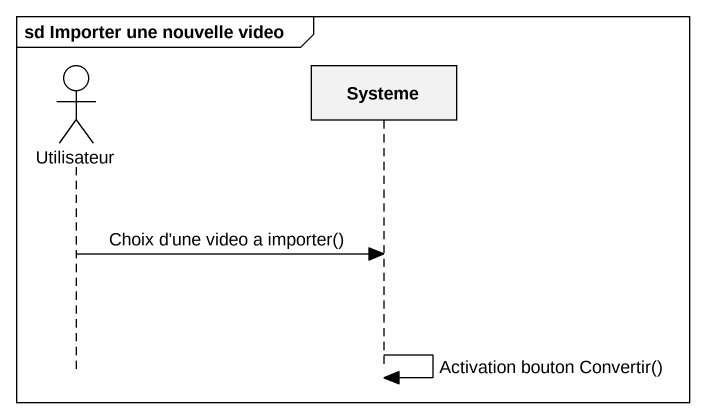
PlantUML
@startuml
mainframe sd Importer une nouvelle video
hide footbox
actor Utilisateur
participant Systeme

Utilisateur -> Systeme : Choix d'une video a importer()
Systeme -> Systeme : Activation bouton Convertir()
@enduml
